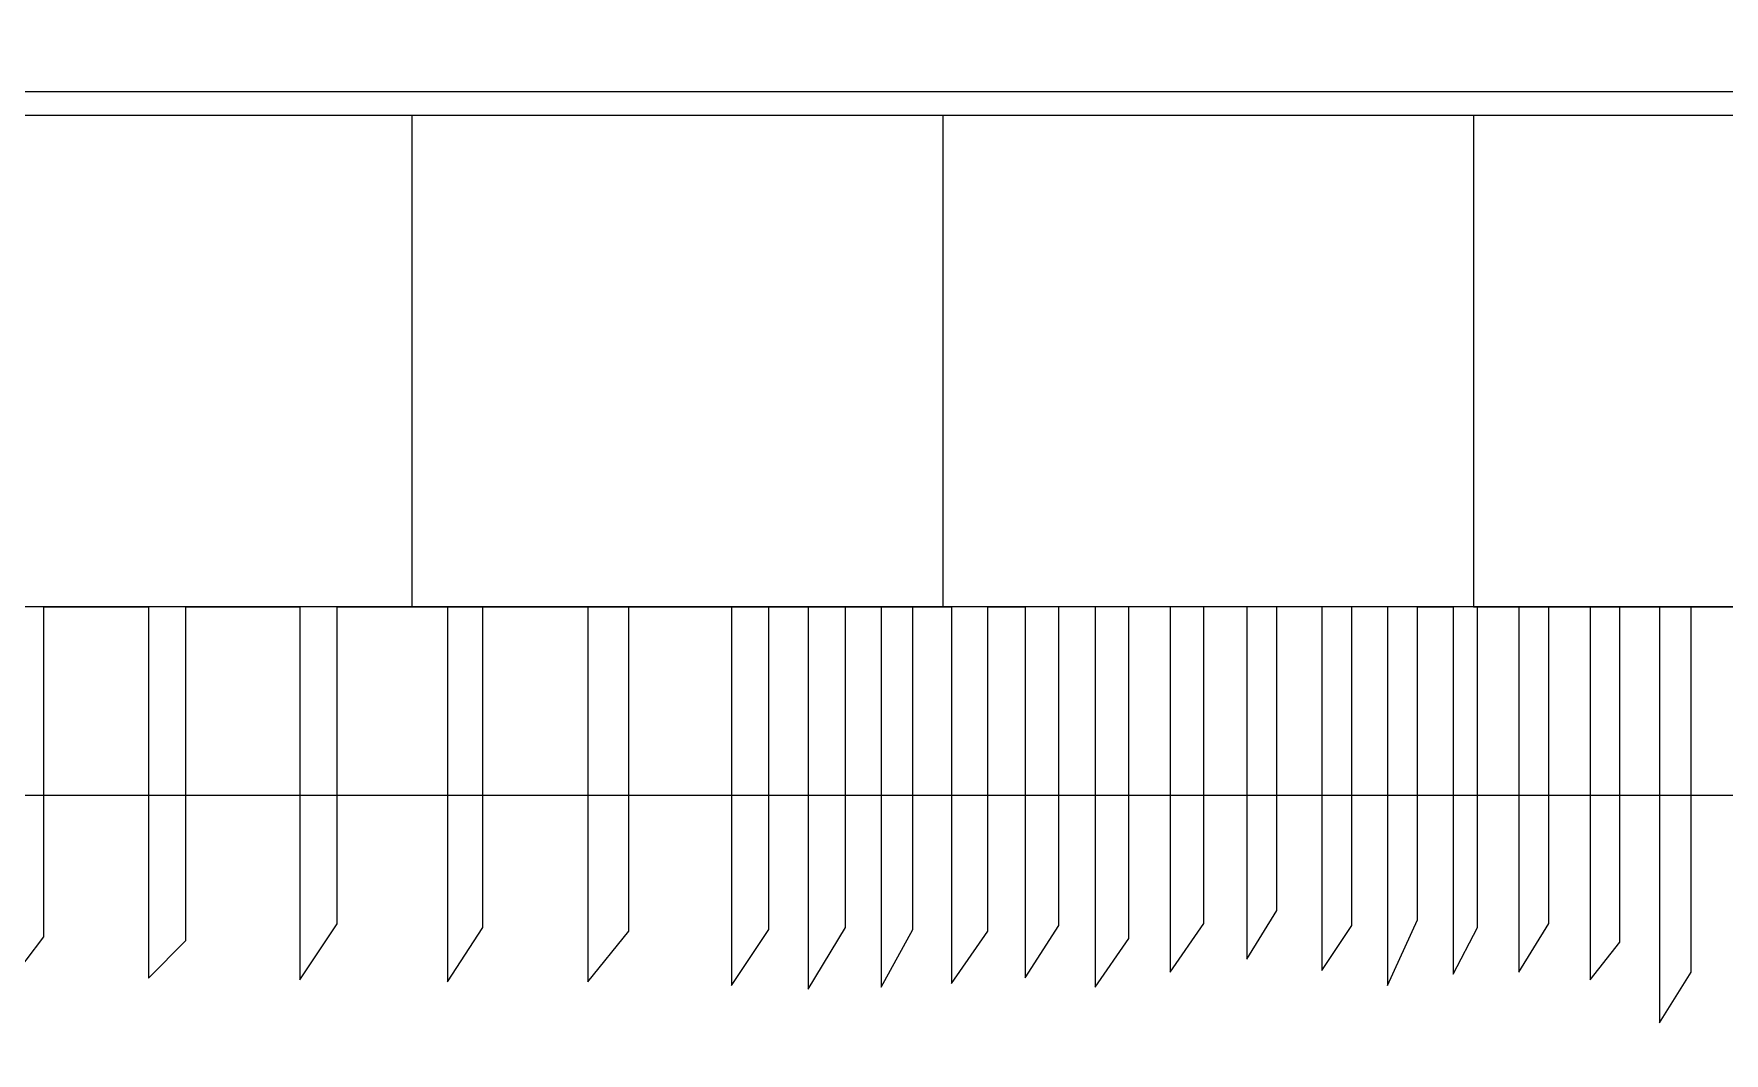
# Model space of a CAD drawing. Header units: inches. Extents: x -11 to 128, y 7 to 56.
# Drawn here: x 20.34 to 34.5, y 29.34 to 37.87 of the extents above; entities that cross this region are included whole.
import ezdxf

# ---------------------------------------------------------------- set-up
doc = ezdxf.new("R2010")
doc.units = ezdxf.units.IN
doc.header["$MEASUREMENT"] = 0
picture_1 = doc.add_image_def('image1.jpg', size_in_pixel=(1680, 1093))

msp = doc.modelspace()

# ---------------------------------------------------------------- linework, layer by layer
for p, q in [((16.01, 37.384), (85.287, 37.384)), ((16.01, 37.186), (85.287, 37.186)), ((16.01, 37.186), (23.509, 37.186)), ((23.509, 37.186), (23.509, 33.072)), ((27.958, 33.072), (27.958, 37.186)), ((27.958, 37.186), (32.398, 37.186)), ((32.398, 37.186), (32.398, 33.072)), ((84.329, 33.072), (16.832, 33.072)), ((20.428, 30.309), (20.428, 33.072)), ((20.428, 33.072), (21.305, 33.072)), ((21.305, 33.072), (21.305, 29.965)), ((21.617, 30.278), (21.617, 33.072)), ((21.617, 33.072), (22.572, 33.072)), ((22.572, 33.072), (22.572, 29.95)), ((22.885, 30.419), (22.885, 33.072)), ((22.885, 33.072), (23.808, 33.072)), ((23.509, 33.072), (27.958, 33.072)), ((23.808, 33.072), (23.808, 29.934)), ((24.105, 30.387), (24.105, 33.072)), ((24.105, 33.072), (24.982, 33.072)), ((24.982, 33.072), (24.982, 29.934)), ((25.326, 30.356), (25.326, 33.072)), ((25.326, 33.072), (26.186, 33.072)), ((26.186, 33.072), (26.186, 29.903)), ((26.499, 30.372), (26.499, 33.072)), ((26.499, 33.072), (26.828, 33.072)), ((26.828, 33.072), (26.828, 29.872)), ((27.141, 30.387), (27.141, 33.072)), ((27.141, 33.072), (27.438, 33.072)), ((27.438, 33.072), (27.438, 29.887)), ((27.704, 30.372), (27.704, 33.072)), ((27.704, 33.072), (28.028, 33.072)), ((28.028, 33.072), (28.028, 29.919)), ((28.332, 30.358), (28.332, 33.072)), ((28.332, 33.072), (28.646, 33.072)), ((28.646, 33.072), (28.646, 29.966)), ((28.928, 30.405), (28.928, 33.072)), ((29.23, 33.072), (29.23, 29.887)), ((29.513, 30.295), (29.513, 33.072)), ((29.858, 33.072), (29.858, 30.013)), ((30.141, 30.421), (30.141, 33.072)), ((30.502, 33.072), (30.502, 30.123)), ((30.753, 30.53), (30.753, 33.072)), ((31.13, 33.072), (31.13, 30.029)), ((31.381, 30.405), (31.381, 33.072)), ((31.679, 33.072), (31.679, 29.903)), ((31.93, 30.452), (31.93, 33.072)), ((31.93, 33.072), (32.229, 33.072)), ((32.229, 33.072), (32.229, 29.997)), ((32.398, 33.072), (36.897, 33.072)), ((32.433, 30.389), (32.433, 33.072)), ((32.433, 33.072), (32.778, 33.072)), ((32.778, 33.072), (32.778, 30.013)), ((33.03, 30.421), (33.03, 33.072)), ((33.03, 33.072), (33.375, 33.072)), ((33.375, 33.072), (33.375, 29.95)), ((33.626, 30.264), (33.626, 33.072)), ((33.626, 33.072), (33.956, 33.072)), ((33.956, 33.072), (33.956, 29.589)), ((34.223, 30.013), (34.223, 33.072)), ((34.223, 33.072), (34.6, 33.072)), ((18.916, 31.494), (41.964, 31.494)), ((30.502, 30.123), (30.753, 30.53)), ((31.679, 29.903), (31.93, 30.452)), ((20.131, 29.919), (20.428, 30.309)), ((22.572, 29.95), (22.885, 30.419)), ((23.808, 29.934), (24.105, 30.387)), ((24.982, 29.934), (25.326, 30.356)), ((26.186, 29.903), (26.499, 30.372)), ((26.828, 29.872), (27.141, 30.387)), ((27.438, 29.887), (27.704, 30.372)), ((28.028, 29.919), (28.332, 30.358)), ((28.646, 29.966), (28.928, 30.405)), ((29.23, 29.887), (29.513, 30.295)), ((29.858, 30.013), (30.141, 30.421)), ((31.13, 30.029), (31.381, 30.405)), ((32.229, 29.997), (32.433, 30.389)), ((32.778, 30.013), (33.03, 30.421)), ((21.305, 29.965), (21.617, 30.278)), ((33.375, 29.95), (33.626, 30.264)), ((33.956, 29.589), (34.223, 30.013))]:
    msp.add_line(p, q)

# ---------------------------------------------------------------- pictures from other files: only their frames are drawn
image = msp.add_image(picture_1, insert=(12.497, 7.377), size_in_units=(74.403, 48.406))
image.dxf.flags = 6

doc.saveas('drawing.dxf')
